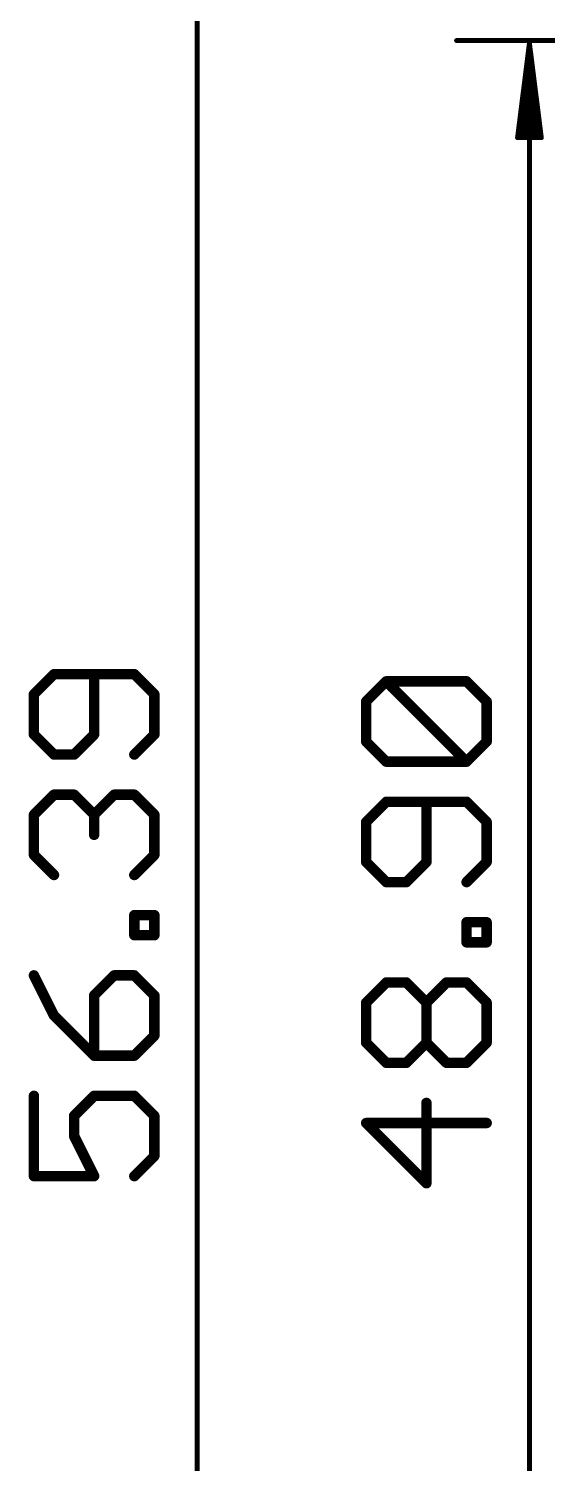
# Model space of a CAD drawing. Extents: x -30 to 87, y -20 to 77.
# Drawn here: x -29.65 to -15.78, y 14.38 to 52.77 of the extents above; entities that cross this region are included whole.
import ezdxf

# ---------------------------------------------------------------- set-up
doc = ezdxf.new("R2010")
doc.units = 0
doc.layers.add('47', color=253, linetype='CONTINUOUS')

msp = doc.modelspace()

# ---------------------------------------------------------------- linework, layer by layer
at = {"layer": '47'}
for points, const_width in [([(-25.146, 56.323), (-25.146, 0.065)], 0.13), ([(3.556, 52.451), (-18.206, 52.451)], 0.13), ([(-16.256, 52.386), (-16.5752, 49.851)], 0.13), ([(-16.256, 52.386), (-16.516, 49.851)], 0.13), ([(-16.256, 52.386), (-16.386, 49.851)], 0.13), ([(-16.256, 52.386), (-16.256, 3.621)], 0.13), ([(-15.9368, 49.851), (-16.256, 52.386)], 0.13), ([(-16.126, 49.851), (-16.256, 52.386)], 0.13), ([(-15.996, 49.851), (-16.256, 52.386)], 0.13), ([(-16.5752, 49.851), (-15.9368, 49.851)], 0.13), ([(-28.9768, 35.4963), (-29.5141, 34.959)], 0.2794), ([(-26.8279, 35.4963), (-28.9768, 35.4963)], 0.2794), ([(-27.9024, 33.8846), (-27.9024, 35.4963)], 0.2794), ([(-26.2907, 34.959), (-26.8279, 35.4963)], 0.2794), ([(-20.6241, 34.7685), (-20.0868, 35.3058)], 0.2794), ([(-20.0868, 35.3058), (-17.9379, 35.3058)], 0.2794), ([(-17.9379, 33.1569), (-20.0868, 35.3058)], 0.2794), ([(-17.9379, 35.3058), (-17.4007, 34.7685)], 0.2794), ([(-29.5141, 34.959), (-29.5141, 33.8846)], 0.2794), ([(-26.2907, 33.8846), (-26.2907, 34.959)], 0.2794), ([(-20.6241, 33.6941), (-20.6241, 34.7685)], 0.2794), ([(-17.4007, 34.7685), (-17.4007, 33.6941)], 0.2794), ([(-29.5141, 33.8846), (-28.9768, 33.3474)], 0.2794), ([(-28.4396, 33.3474), (-27.9024, 33.8846)], 0.2794), ([(-26.8279, 33.3474), (-26.2907, 33.8846)], 0.2794), ([(-20.0868, 33.1569), (-20.6241, 33.6941)], 0.2794), ([(-17.4007, 33.6941), (-17.9379, 33.1569)], 0.2794), ([(-28.9768, 33.3474), (-28.4396, 33.3474)], 0.2794), ([(-17.9379, 33.1569), (-20.0868, 33.1569)], 0.2794), ([(-29.5141, 31.7363), (-28.9768, 32.2735)], 0.2794), ([(-28.9768, 32.2735), (-28.4396, 32.2735)], 0.2794), ([(-28.4396, 32.2735), (-27.9024, 31.7363)], 0.2794), ([(-27.9024, 31.7363), (-27.3651, 32.2735)], 0.2794), ([(-27.3651, 32.2735), (-26.8279, 32.2735)], 0.2794), ([(-26.8279, 32.2735), (-26.2907, 31.7363)], 0.2794), ([(-29.5141, 30.6618), (-29.5141, 31.7363)], 0.2794), ([(-27.9024, 31.7363), (-27.9024, 31.1991)], 0.2794), ([(-26.2907, 31.7363), (-26.2907, 30.6618)], 0.2794), ([(-20.0868, 32.083), (-20.6241, 31.5458)], 0.2794), ([(-17.9379, 32.083), (-20.0868, 32.083)], 0.2794), ([(-19.0124, 30.4713), (-19.0124, 32.083)], 0.2794), ([(-17.4007, 31.5458), (-17.9379, 32.083)], 0.2794), ([(-20.6241, 31.5458), (-20.6241, 30.4713)], 0.2794), ([(-17.4007, 30.4713), (-17.4007, 31.5458)], 0.2794), ([(-28.9768, 30.1246), (-29.5141, 30.6618)], 0.2794), ([(-26.2907, 30.6618), (-26.8279, 30.1246)], 0.2794), ([(-20.6241, 30.4713), (-20.0868, 29.9341)], 0.2794), ([(-19.5496, 29.9341), (-19.0124, 30.4713)], 0.2794), ([(-17.9379, 29.9341), (-17.4007, 30.4713)], 0.2794), ([(-20.0868, 29.9341), (-19.5496, 29.9341)], 0.2794), ([(-26.8279, 28.5132), (-26.8279, 29.0505)], 0.2794), ([(-26.8279, 29.0505), (-26.2907, 29.0505)], 0.2794), ([(-26.2907, 29.0505), (-26.2907, 28.5132)], 0.2794), ([(-17.9379, 28.3227), (-17.9379, 28.86)], 0.2794), ([(-17.9379, 28.86), (-17.4007, 28.86)], 0.2794), ([(-17.4007, 28.86), (-17.4007, 28.3227)], 0.2794), ([(-26.2907, 28.5132), (-26.8279, 28.5132)], 0.2794), ([(-17.4007, 28.3227), (-17.9379, 28.3227)], 0.2794), ([(-29.5141, 27.4394), (-28.9768, 26.3649)], 0.2794), ([(-27.3651, 27.4394), (-27.9024, 26.9022)], 0.2794), ([(-26.8279, 27.4394), (-27.3651, 27.4394)], 0.2794), ([(-26.2907, 26.9022), (-26.8279, 27.4394)], 0.2794), ([(-20.6241, 26.7117), (-20.0868, 27.2489)], 0.2794), ([(-20.0868, 27.2489), (-19.5496, 27.2489)], 0.2794), ([(-19.5496, 27.2489), (-19.0124, 26.7117)], 0.2794), ([(-19.0124, 26.7117), (-18.4751, 27.2489)], 0.2794), ([(-18.4751, 27.2489), (-17.9379, 27.2489)], 0.2794), ([(-17.9379, 27.2489), (-17.4007, 26.7117)], 0.2794), ([(-27.9024, 26.9022), (-27.9024, 25.2905)], 0.2794), ([(-26.2907, 25.8277), (-26.2907, 26.9022)], 0.2794), ([(-28.9768, 26.3649), (-27.9024, 25.2905)], 0.2794), ([(-20.6241, 25.6372), (-20.6241, 26.7117)], 0.2794), ([(-19.0124, 25.6372), (-19.0124, 26.7117)], 0.2794), ([(-17.4007, 26.7117), (-17.4007, 25.6372)], 0.2794), ([(-26.8279, 25.2905), (-26.2907, 25.8277)], 0.2794), ([(-20.0868, 25.1), (-20.6241, 25.6372)], 0.2794), ([(-19.0124, 25.6372), (-19.5496, 25.1)], 0.2794), ([(-18.4751, 25.1), (-19.0124, 25.6372)], 0.2794), ([(-17.4007, 25.6372), (-17.9379, 25.1)], 0.2794), ([(-27.9024, 25.2905), (-26.8279, 25.2905)], 0.2794), ([(-19.5496, 25.1), (-20.0868, 25.1)], 0.2794), ([(-17.9379, 25.1), (-18.4751, 25.1)], 0.2794), ([(-29.5141, 24.2166), (-29.5141, 22.0677)], 0.2794), ([(-28.4396, 23.6794), (-27.9024, 24.2166)], 0.2794), ([(-27.9024, 24.2166), (-26.8279, 24.2166)], 0.2794), ([(-26.8279, 24.2166), (-26.2907, 23.6794)], 0.2794), ([(-28.4396, 23.1422), (-28.4396, 23.6794)], 0.2794), ([(-26.2907, 23.6794), (-26.2907, 22.605)], 0.2794), ([(-19.0124, 21.8772), (-19.0124, 24.0261)], 0.2794), ([(-17.4007, 23.4889), (-20.6241, 23.4889)], 0.2794), ([(-20.6241, 23.4889), (-19.0124, 21.8772)], 0.2794), ([(-27.9024, 22.0677), (-28.4396, 23.1422)], 0.2794), ([(-26.2907, 22.605), (-26.8279, 22.0677)], 0.2794), ([(-29.5141, 22.0677), (-27.9024, 22.0677)], 0.2794)]:
    msp.add_lwpolyline(points, dxfattribs=dict(at, const_width=const_width))
for points, const_width in [([(-18.206, 52.4835, 1), (-18.206, 52.4185)], 0.065), ([(-16.2235, 52.386, 1), (-16.2885, 52.386)], 0.065), ([(-16.2238, 52.3901, 1), (-16.2882, 52.3819)], 0.065), ([(-16.2235, 52.3843, 1), (-16.2885, 52.3877)], 0.065), ([(-16.2235, 52.3877, 1), (-16.2885, 52.3843)], 0.065), ([(-16.2237, 52.3893, 1), (-16.2883, 52.3827)], 0.065), ([(-16.2237, 52.3827, 1), (-16.2883, 52.3893)], 0.065), ([(-16.2238, 52.3819, 1), (-16.2882, 52.3901)], 0.065), ([(-16.5752, 49.8835, 1), (-16.5752, 49.8185)], 0.065), ([(-15.9368, 49.8185, 1), (-15.9368, 49.8835)], 0.065), ([(-16.6075, 49.8551, 1), (-16.543, 49.8469)], 0.065), ([(-16.5483, 49.8543, 1), (-16.4837, 49.8477)], 0.065), ([(-16.4185, 49.8527, 1), (-16.3535, 49.8493)], 0.065), ([(-16.1585, 49.8493, 1), (-16.0935, 49.8527)], 0.065), ([(-16.0283, 49.8477, 1), (-15.9637, 49.8543)], 0.065), ([(-15.969, 49.8469, 1), (-15.9045, 49.8551)], 0.065), ([(-28.9768, 35.5661, 1), (-28.9768, 35.4264)], 0.1397), ([(-28.9274, 35.4469, 1), (-29.0262, 35.5457)], 0.1397), ([(-27.8325, 35.4963, 1), (-27.9722, 35.4963)], 0.1397), ([(-26.7785, 35.5457, 1), (-26.8773, 35.4469)], 0.1397), ([(-26.8279, 35.4264, 1), (-26.8279, 35.5661)], 0.1397), ([(-20.0868, 35.3756, 1), (-20.0868, 35.2359)], 0.1397), ([(-20.0374, 35.3552, 1), (-20.1362, 35.2564)], 0.1397), ([(-20.0374, 35.2564, 1), (-20.1362, 35.3552)], 0.1397), ([(-17.8885, 35.3552, 1), (-17.9873, 35.2564)], 0.1397), ([(-17.9379, 35.2359, 1), (-17.9379, 35.3756)], 0.1397), ([(-29.4442, 34.959, 1), (-29.5839, 34.959)], 0.1397), ([(-29.5634, 35.0084, 1), (-29.4647, 34.9097)], 0.1397), ([(-26.2209, 34.959, 1), (-26.3605, 34.959)], 0.1397), ([(-26.3401, 34.9097, 1), (-26.2413, 35.0084)], 0.1397), ([(-20.5542, 34.7685, 1), (-20.6939, 34.7685)], 0.1397), ([(-20.6734, 34.8179, 1), (-20.5747, 34.7192)], 0.1397), ([(-17.3309, 34.7685, 1), (-17.4705, 34.7685)], 0.1397), ([(-17.4501, 34.7192, 1), (-17.3513, 34.8179)], 0.1397), ([(-29.4647, 33.934, 1), (-29.5634, 33.8352)], 0.1397), ([(-29.5839, 33.8846, 1), (-29.4442, 33.8846)], 0.1397), ([(-27.9722, 33.8846, 1), (-27.8325, 33.8846)], 0.1397), ([(-27.853, 33.8352, 1), (-27.9518, 33.934)], 0.1397), ([(-26.3605, 33.8846, 1), (-26.2209, 33.8846)], 0.1397), ([(-26.2413, 33.8352, 1), (-26.3401, 33.934)], 0.1397), ([(-20.5747, 33.7435, 1), (-20.6734, 33.6447)], 0.1397), ([(-17.3513, 33.6447, 1), (-17.4501, 33.7435)], 0.1397), ([(-28.9768, 33.4172, 1), (-28.9768, 33.2775)], 0.1397), ([(-29.0262, 33.298, 1), (-28.9274, 33.3968)], 0.1397), ([(-28.489, 33.3968, 1), (-28.3902, 33.298)], 0.1397), ([(-28.4396, 33.2775, 1), (-28.4396, 33.4172)], 0.1397), ([(-26.8773, 33.3968, 1), (-26.7785, 33.298)], 0.1397), ([(-20.6939, 33.6941, 1), (-20.5542, 33.6941)], 0.1397), ([(-17.4705, 33.6941, 1), (-17.3309, 33.6941)], 0.1397), ([(-20.0868, 33.2267, 1), (-20.0868, 33.087)], 0.1397), ([(-20.1362, 33.1075, 1), (-20.0374, 33.2063)], 0.1397), ([(-17.9873, 33.2063, 1), (-17.8885, 33.1075)], 0.1397), ([(-17.9873, 33.1075, 1), (-17.8885, 33.2063)], 0.1397), ([(-17.9379, 33.087, 1), (-17.9379, 33.2267)], 0.1397), ([(-28.9768, 32.3434, 1), (-28.9768, 32.2037)], 0.1397), ([(-28.9274, 32.2241, 1), (-29.0262, 32.3229)], 0.1397), ([(-28.3902, 32.3229, 1), (-28.489, 32.2241)], 0.1397), ([(-28.4396, 32.2037, 1), (-28.4396, 32.3434)], 0.1397), ([(-27.3651, 32.3434, 1), (-27.3651, 32.2037)], 0.1397), ([(-27.3158, 32.2241, 1), (-27.4145, 32.3229)], 0.1397), ([(-26.7785, 32.3229, 1), (-26.8773, 32.2241)], 0.1397), ([(-26.8279, 32.2037, 1), (-26.8279, 32.3434)], 0.1397), ([(-29.4442, 31.7363, 1), (-29.5839, 31.7363)], 0.1397), ([(-27.8325, 31.7363, 1), (-27.9722, 31.7363)], 0.1397), ([(-26.2209, 31.7363, 1), (-26.3605, 31.7363)], 0.1397), ([(-20.0868, 32.1529, 1), (-20.0868, 32.0132)], 0.1397), ([(-20.0374, 32.0336, 1), (-20.1362, 32.1324)], 0.1397), ([(-18.9425, 32.083, 1), (-19.0822, 32.083)], 0.1397), ([(-17.8885, 32.1324, 1), (-17.9873, 32.0336)], 0.1397), ([(-17.9379, 32.0132, 1), (-17.9379, 32.1529)], 0.1397), ([(-29.5634, 31.7857, 1), (-29.4647, 31.6869)], 0.1397), ([(-27.9518, 31.7857, 1), (-27.853, 31.6869)], 0.1397), ([(-27.9518, 31.6869, 1), (-27.853, 31.7857)], 0.1397), ([(-26.3401, 31.6869, 1), (-26.2413, 31.7857)], 0.1397), ([(-20.5542, 31.5458, 1), (-20.6939, 31.5458)], 0.1397), ([(-20.6734, 31.5952, 1), (-20.5747, 31.4964)], 0.1397), ([(-17.3309, 31.5458, 1), (-17.4705, 31.5458)], 0.1397), ([(-17.4501, 31.4964, 1), (-17.3513, 31.5952)], 0.1397), ([(-27.9722, 31.1991, 1), (-27.8325, 31.1991)], 0.1397), ([(-29.4647, 30.7112, 1), (-29.5634, 30.6125)], 0.1397), ([(-29.5839, 30.6618, 1), (-29.4442, 30.6618)], 0.1397), ([(-26.3605, 30.6618, 1), (-26.2209, 30.6618)], 0.1397), ([(-26.2413, 30.6125, 1), (-26.3401, 30.7112)], 0.1397), ([(-20.5747, 30.5207, 1), (-20.6734, 30.422)], 0.1397), ([(-20.6939, 30.4713, 1), (-20.5542, 30.4713)], 0.1397), ([(-19.0822, 30.4713, 1), (-18.9425, 30.4713)], 0.1397), ([(-18.963, 30.422, 1), (-19.0618, 30.5207)], 0.1397), ([(-17.4705, 30.4713, 1), (-17.3309, 30.4713)], 0.1397), ([(-17.3513, 30.422, 1), (-17.4501, 30.5207)], 0.1397), ([(-29.0262, 30.0752, 1), (-28.9274, 30.174)], 0.1397), ([(-26.8773, 30.174, 1), (-26.7785, 30.0752)], 0.1397), ([(-20.0868, 30.004, 1), (-20.0868, 29.8643)], 0.1397), ([(-20.1362, 29.8847, 1), (-20.0374, 29.9835)], 0.1397), ([(-19.599, 29.9835, 1), (-19.5002, 29.8847)], 0.1397), ([(-19.5496, 29.8643, 1), (-19.5496, 30.004)], 0.1397), ([(-17.9873, 29.9835, 1), (-17.8885, 29.8847)], 0.1397), ([(-26.7581, 29.0505, 1), (-26.8978, 29.0505)], 0.1397), ([(-26.8279, 29.1203, 1), (-26.8279, 28.9806)], 0.1397), ([(-26.2209, 29.0505, 1), (-26.3605, 29.0505)], 0.1397), ([(-26.2907, 28.9806, 1), (-26.2907, 29.1203)], 0.1397), ([(-17.8681, 28.86, 1), (-18.0078, 28.86)], 0.1397), ([(-17.9379, 28.9298, 1), (-17.9379, 28.7901)], 0.1397), ([(-17.3309, 28.86, 1), (-17.4705, 28.86)], 0.1397), ([(-17.4007, 28.7901, 1), (-17.4007, 28.9298)], 0.1397), ([(-26.8978, 28.5132, 1), (-26.7581, 28.5132)], 0.1397), ([(-26.8279, 28.5831, 1), (-26.8279, 28.4434)], 0.1397), ([(-26.3605, 28.5132, 1), (-26.2209, 28.5132)], 0.1397), ([(-26.2907, 28.4434, 1), (-26.2907, 28.5831)], 0.1397), ([(-17.9379, 28.3926, 1), (-17.9379, 28.2529)], 0.1397), ([(-17.4007, 28.2529, 1), (-17.4007, 28.3926)], 0.1397), ([(-18.0078, 28.3227, 1), (-17.8681, 28.3227)], 0.1397), ([(-17.4705, 28.3227, 1), (-17.3309, 28.3227)], 0.1397), ([(-29.4516, 27.4706, 1), (-29.5765, 27.4082)], 0.1397), ([(-27.3651, 27.5092, 1), (-27.3651, 27.3695)], 0.1397), ([(-27.3158, 27.39, 1), (-27.4145, 27.4888)], 0.1397), ([(-26.7785, 27.4888, 1), (-26.8773, 27.39)], 0.1397), ([(-26.8279, 27.3695, 1), (-26.8279, 27.5092)], 0.1397), ([(-20.0868, 27.3187, 1), (-20.0868, 27.179)], 0.1397), ([(-20.0374, 27.1995, 1), (-20.1362, 27.2983)], 0.1397), ([(-19.5002, 27.2983, 1), (-19.599, 27.1995)], 0.1397), ([(-19.5496, 27.179, 1), (-19.5496, 27.3187)], 0.1397), ([(-18.4751, 27.3187, 1), (-18.4751, 27.179)], 0.1397), ([(-18.4258, 27.1995, 1), (-18.5245, 27.2983)], 0.1397), ([(-17.8885, 27.2983, 1), (-17.9873, 27.1995)], 0.1397), ([(-17.9379, 27.179, 1), (-17.9379, 27.3187)], 0.1397), ([(-27.9518, 26.9516, 1), (-27.853, 26.8528)], 0.1397), ([(-27.8325, 26.9022, 1), (-27.9722, 26.9022)], 0.1397), ([(-26.2209, 26.9022, 1), (-26.3605, 26.9022)], 0.1397), ([(-26.3401, 26.8528, 1), (-26.2413, 26.9516)], 0.1397), ([(-28.9274, 26.4143, 1), (-29.0262, 26.3155)], 0.1397), ([(-20.5542, 26.7117, 1), (-20.6939, 26.7117)], 0.1397), ([(-20.6734, 26.7611, 1), (-20.5747, 26.6623)], 0.1397), ([(-19.0618, 26.7611, 1), (-18.963, 26.6623)], 0.1397), ([(-18.9425, 26.7117, 1), (-19.0822, 26.7117)], 0.1397), ([(-19.0618, 26.6623, 1), (-18.963, 26.7611)], 0.1397), ([(-17.3309, 26.7117, 1), (-17.4705, 26.7117)], 0.1397), ([(-17.4501, 26.6623, 1), (-17.3513, 26.7611)], 0.1397), ([(-29.0393, 26.3337, 1), (-28.9144, 26.3962)], 0.1397), ([(-26.3605, 25.8277, 1), (-26.2209, 25.8277)], 0.1397), ([(-26.2413, 25.7783, 1), (-26.3401, 25.8771)], 0.1397), ([(-20.5747, 25.6866, 1), (-20.6734, 25.5878)], 0.1397), ([(-18.963, 25.6866, 1), (-19.0618, 25.5878)], 0.1397), ([(-18.963, 25.5878, 1), (-19.0618, 25.6866)], 0.1397), ([(-17.3513, 25.5878, 1), (-17.4501, 25.6866)], 0.1397), ([(-27.9024, 25.3603, 1), (-27.9024, 25.2206)], 0.1397), ([(-27.9722, 25.2905, 1), (-27.8325, 25.2905)], 0.1397), ([(-27.9518, 25.2411, 1), (-27.853, 25.3399)], 0.1397), ([(-26.8773, 25.3399, 1), (-26.7785, 25.2411)], 0.1397), ([(-26.8279, 25.2206, 1), (-26.8279, 25.3603)], 0.1397), ([(-20.6939, 25.6372, 1), (-20.5542, 25.6372)], 0.1397), ([(-19.0822, 25.6372, 1), (-18.9425, 25.6372)], 0.1397), ([(-17.4705, 25.6372, 1), (-17.3309, 25.6372)], 0.1397), ([(-20.0868, 25.1698, 1), (-20.0868, 25.0301)], 0.1397), ([(-20.1362, 25.0506, 1), (-20.0374, 25.1494)], 0.1397), ([(-19.599, 25.1494, 1), (-19.5002, 25.0506)], 0.1397), ([(-19.5496, 25.0301, 1), (-19.5496, 25.1698)], 0.1397), ([(-18.4751, 25.1698, 1), (-18.4751, 25.0301)], 0.1397), ([(-18.5245, 25.0506, 1), (-18.4258, 25.1494)], 0.1397), ([(-17.9873, 25.1494, 1), (-17.8885, 25.0506)], 0.1397), ([(-17.9379, 25.0301, 1), (-17.9379, 25.1698)], 0.1397), ([(-29.4442, 24.2166, 1), (-29.5839, 24.2166)], 0.1397), ([(-27.9024, 24.2865, 1), (-27.9024, 24.1468)], 0.1397), ([(-27.853, 24.1672, 1), (-27.9518, 24.266)], 0.1397), ([(-26.7785, 24.266, 1), (-26.8773, 24.1672)], 0.1397), ([(-26.8279, 24.1468, 1), (-26.8279, 24.2865)], 0.1397), ([(-28.3698, 23.6794, 1), (-28.5095, 23.6794)], 0.1397), ([(-28.489, 23.7288, 1), (-28.3902, 23.63)], 0.1397), ([(-26.2209, 23.6794, 1), (-26.3605, 23.6794)], 0.1397), ([(-26.3401, 23.63, 1), (-26.2413, 23.7288)], 0.1397), ([(-18.9425, 24.0261, 1), (-19.0822, 24.0261)], 0.1397), ([(-20.6241, 23.5588, 1), (-20.6241, 23.4191)], 0.1397), ([(-20.5747, 23.5383, 1), (-20.6734, 23.4395)], 0.1397), ([(-17.4007, 23.4191, 1), (-17.4007, 23.5588)], 0.1397), ([(-28.3771, 23.1734, 1), (-28.5021, 23.1109)], 0.1397), ([(-28.5095, 23.1422, 1), (-28.3698, 23.1422)], 0.1397), ([(-26.3605, 22.605, 1), (-26.2209, 22.605)], 0.1397), ([(-26.2413, 22.5556, 1), (-26.3401, 22.6544)], 0.1397), ([(-29.5141, 22.1376, 1), (-29.5141, 21.9979)], 0.1397), ([(-29.5839, 22.0677, 1), (-29.4442, 22.0677)], 0.1397), ([(-27.9649, 22.0365, 1), (-27.8399, 22.099)], 0.1397), ([(-27.9024, 21.9979, 1), (-27.9024, 22.1376)], 0.1397), ([(-26.8773, 22.1171, 1), (-26.7785, 22.0183)], 0.1397), ([(-19.0822, 21.8772, 1), (-18.9425, 21.8772)], 0.1397), ([(-19.0618, 21.8278, 1), (-18.963, 21.9266)], 0.1397)]:
    msp.add_lwpolyline(points, format="xyb", dxfattribs=dict(at, const_width=const_width))

doc.saveas('drawing.dxf')
